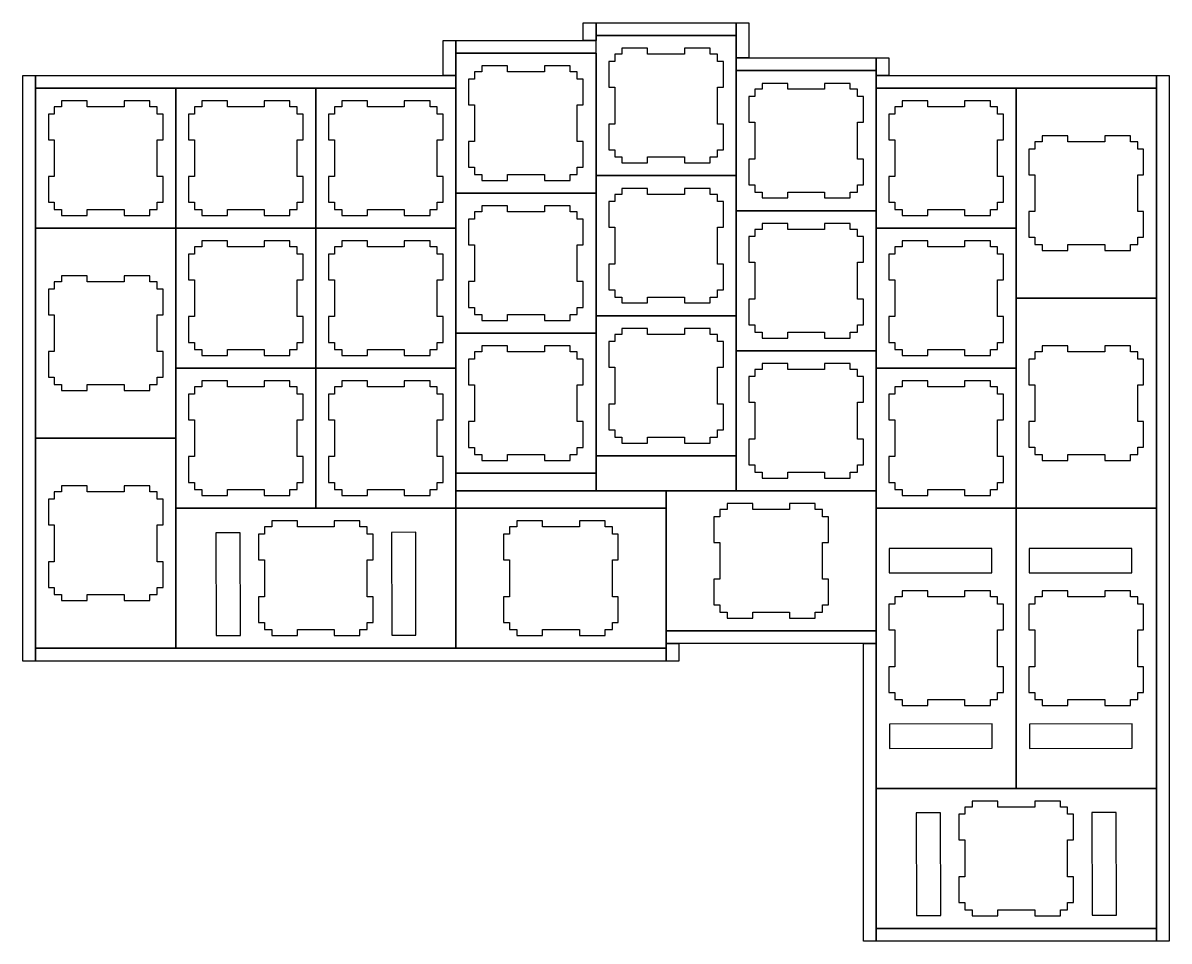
# Model space of a CAD drawing. Extents: x 129 to 474, y 101 to 226.
# Drawn here: x 129.1 to 285, y 100.9 to 225.8 of the extents above; entities that cross this region are included whole.
import ezdxf

# ---------------------------------------------------------------- set-up
doc = ezdxf.new("R2010")
doc.units = 0
doc.layers.add('Layer_1', color=7, linetype='CONTINUOUS')

msp = doc.modelspace()

# ---------------------------------------------------------------- linework, layer by layer
at = {"layer": 'Layer_1', "color": 7}
for points in [[(205.298923, 223.374314), (205.298923, 225.755562), (207.027686, 225.755562), (207.027686, 223.374314), (205.298923, 223.374314)], [(207.027673, 225.755555), (226.07767, 225.755555), (226.07767, 224.026793), (207.027673, 224.026793), (207.027673, 225.755555)], [(226.077673, 220.993064), (226.077673, 225.755567), (227.806435, 225.755567), (227.806435, 220.993064), (226.077673, 220.993064)], [(186.248923, 218.611814), (186.248923, 223.374314), (187.977686, 223.374314), (187.977686, 218.611814), (186.248923, 218.611814)], [(187.977673, 223.374314), (207.027658, 223.374314), (207.027658, 221.645551), (187.977673, 221.645551), (187.977673, 223.374314)], [(226.077687, 224.026792), (226.077687, 204.976792), (207.027687, 204.976792), (207.027687, 224.026792), (226.077687, 224.026792), (226.077687, 224.026792)], [(207.027687, 221.645544), (207.027687, 202.595544), (187.977687, 202.595544), (187.977687, 221.645544), (207.027687, 221.645544), (207.027687, 221.645544)], [(222.558714, 222.29818), (219.057409, 222.29818), (219.057409, 221.486792), (214.047965, 221.486792), (214.047965, 222.29818), (210.555465, 222.29818), (210.555465, 221.486792), (209.567687, 221.486792), (209.567687, 220.499014), (208.756298, 220.499014), (208.756298, 217.006514), (209.567687, 217.006514), (209.567687, 211.997069), (208.756298, 211.997069), (208.756298, 208.49575), (209.567687, 208.49575), (209.567687, 207.516792), (210.555465, 207.516792), (210.555465, 206.705403), (214.047965, 206.705403), (214.047965, 207.516792), (219.057409, 207.516792), (219.057409, 206.705403), (222.558714, 206.705403), (222.558714, 207.516792), (223.537687, 207.516792), (223.537687, 208.49575), (224.349076, 208.49575), (224.349076, 211.997069), (223.537687, 211.997069), (223.537687, 217.006514), (224.349076, 217.006514), (224.349076, 220.499014), (223.537687, 220.499014), (223.537687, 221.486792), (222.558714, 221.486792), (222.558714, 222.29818), (222.558714, 222.29818)], [(203.508714, 219.916933), (200.007409, 219.916933), (200.007409, 219.105544), (194.997965, 219.105544), (194.997965, 219.916933), (191.505465, 219.916933), (191.505465, 219.105544), (190.517687, 219.105544), (190.517687, 218.117767), (189.706298, 218.117767), (189.706298, 214.625267), (190.517687, 214.625267), (190.517687, 209.615822), (189.706298, 209.615822), (189.706298, 206.114503), (190.517687, 206.114503), (190.517687, 205.135544), (191.505465, 205.135544), (191.505465, 204.324155), (194.997965, 204.324155), (194.997965, 205.135544), (200.007409, 205.135544), (200.007409, 204.324155), (203.508714, 204.324155), (203.508714, 205.135544), (204.487687, 205.135544), (204.487687, 206.114503), (205.299076, 206.114503), (205.299076, 209.615822), (204.487687, 209.615822), (204.487687, 214.625267), (205.299076, 214.625267), (205.299076, 218.117767), (204.487687, 218.117767), (204.487687, 219.105544), (203.508714, 219.105544), (203.508714, 219.916933), (203.508714, 219.916933)], [(226.077673, 220.993064), (245.127683, 220.993064), (245.127683, 219.264301), (226.077673, 219.264301), (226.077673, 220.993064)], [(245.127673, 218.611814), (245.127673, 220.993064), (246.856435, 220.993064), (246.856435, 218.611814), (245.127673, 218.611814)], [(129.098889, 138.954275), (129.098889, 218.611808), (130.827652, 218.611808), (130.827652, 138.954275), (129.098889, 138.954275)], [(130.827639, 218.611814), (187.977656, 218.611814), (187.977656, 216.883051), (130.827639, 216.883051), (130.827639, 218.611814)], [(245.127687, 219.264294), (245.127687, 200.214294), (226.077687, 200.214294), (226.077687, 219.264294), (245.127687, 219.264294), (245.127687, 219.264294)], [(245.127673, 218.611814), (283.227656, 218.611814), (283.227656, 216.883051), (245.127673, 216.883051), (245.127673, 218.611814)], [(283.227667, 100.854275), (283.227667, 218.611808), (284.956429, 218.611808), (284.956429, 100.854275), (283.227667, 100.854275)], [(149.877687, 216.883044), (149.877687, 197.833044), (130.827687, 197.833044), (130.827687, 216.883044), (149.877687, 216.883044), (149.877687, 216.883044)], [(168.927687, 216.883044), (168.927687, 197.833044), (149.877687, 197.833044), (149.877687, 216.883044), (168.927687, 216.883044), (168.927687, 216.883044)], [(187.977687, 216.883044), (187.977687, 197.833044), (168.927687, 197.833044), (168.927687, 216.883044), (187.977687, 216.883044), (187.977687, 216.883044)], [(241.608714, 217.535683), (238.107409, 217.535683), (238.107409, 216.724294), (233.097965, 216.724294), (233.097965, 217.535683), (229.605465, 217.535683), (229.605465, 216.724294), (228.617687, 216.724294), (228.617687, 215.736517), (227.806298, 215.736517), (227.806298, 212.244017), (228.617687, 212.244017), (228.617687, 207.234572), (227.806298, 207.234572), (227.806298, 203.733253), (228.617687, 203.733253), (228.617687, 202.754294), (229.605465, 202.754294), (229.605465, 201.942905), (233.097965, 201.942905), (233.097965, 202.754294), (238.107409, 202.754294), (238.107409, 201.942905), (241.608714, 201.942905), (241.608714, 202.754294), (242.587687, 202.754294), (242.587687, 203.733253), (243.399076, 203.733253), (243.399076, 207.234572), (242.587687, 207.234572), (242.587687, 212.244017), (243.399076, 212.244017), (243.399076, 215.736517), (242.587687, 215.736517), (242.587687, 216.724294), (241.608714, 216.724294), (241.608714, 217.535683), (241.608714, 217.535683)], [(264.177687, 216.883047), (264.177687, 197.833047), (245.127687, 197.833047), (245.127687, 216.883047), (264.177687, 216.883047), (264.177687, 216.883047)], [(264.177687, 216.883047), (283.227695, 216.883047), (283.227695, 197.833047), (283.227695, 188.308047), (264.177687, 188.308047), (264.177687, 197.833047), (264.177687, 216.883047), (264.177687, 216.883047)], [(146.358714, 215.154433), (142.857409, 215.154433), (142.857409, 214.343044), (137.847965, 214.343044), (137.847965, 215.154433), (134.355465, 215.154433), (134.355465, 214.343044), (133.367687, 214.343044), (133.367687, 213.355267), (132.556298, 213.355267), (132.556298, 209.862767), (133.367687, 209.862767), (133.367687, 204.853322), (132.556298, 204.853322), (132.556298, 201.352003), (133.367687, 201.352003), (133.367687, 200.373044), (134.355465, 200.373044), (134.355465, 199.561655), (137.847965, 199.561655), (137.847965, 200.373044), (142.857409, 200.373044), (142.857409, 199.561655), (146.358714, 199.561655), (146.358714, 200.373044), (147.337687, 200.373044), (147.337687, 201.352003), (148.149076, 201.352003), (148.149076, 204.853322), (147.337687, 204.853322), (147.337687, 209.862767), (148.149076, 209.862767), (148.149076, 213.355267), (147.337687, 213.355267), (147.337687, 214.343044), (146.358714, 214.343044), (146.358714, 215.154433), (146.358714, 215.154433)], [(165.408714, 215.154433), (161.907409, 215.154433), (161.907409, 214.343044), (156.897965, 214.343044), (156.897965, 215.154433), (153.405465, 215.154433), (153.405465, 214.343044), (152.417687, 214.343044), (152.417687, 213.355267), (151.606298, 213.355267), (151.606298, 209.862767), (152.417687, 209.862767), (152.417687, 204.853322), (151.606298, 204.853322), (151.606298, 201.352003), (152.417687, 201.352003), (152.417687, 200.373044), (153.405465, 200.373044), (153.405465, 199.561655), (156.897965, 199.561655), (156.897965, 200.373044), (161.907409, 200.373044), (161.907409, 199.561655), (165.408714, 199.561655), (165.408714, 200.373044), (166.387687, 200.373044), (166.387687, 201.352003), (167.199076, 201.352003), (167.199076, 204.853322), (166.387687, 204.853322), (166.387687, 209.862767), (167.199076, 209.862767), (167.199076, 213.355267), (166.387687, 213.355267), (166.387687, 214.343044), (165.408714, 214.343044), (165.408714, 215.154433), (165.408714, 215.154433)], [(184.458714, 215.154433), (180.957409, 215.154433), (180.957409, 214.343044), (175.947965, 214.343044), (175.947965, 215.154433), (172.455465, 215.154433), (172.455465, 214.343044), (171.467687, 214.343044), (171.467687, 213.355267), (170.656298, 213.355267), (170.656298, 209.862767), (171.467687, 209.862767), (171.467687, 204.853322), (170.656298, 204.853322), (170.656298, 201.352003), (171.467687, 201.352003), (171.467687, 200.373044), (172.455465, 200.373044), (172.455465, 199.561655), (175.947965, 199.561655), (175.947965, 200.373044), (180.957409, 200.373044), (180.957409, 199.561655), (184.458714, 199.561655), (184.458714, 200.373044), (185.437687, 200.373044), (185.437687, 201.352003), (186.249076, 201.352003), (186.249076, 204.853322), (185.437687, 204.853322), (185.437687, 209.862767), (186.249076, 209.862767), (186.249076, 213.355267), (185.437687, 213.355267), (185.437687, 214.343044), (184.458714, 214.343044), (184.458714, 215.154433), (184.458714, 215.154433)], [(260.658714, 215.154436), (257.157409, 215.154436), (257.157409, 214.343047), (252.147965, 214.343047), (252.147965, 215.154436), (248.655465, 215.154436), (248.655465, 214.343047), (247.667687, 214.343047), (247.667687, 213.355269), (246.856298, 213.355269), (246.856298, 209.862769), (247.667687, 209.862769), (247.667687, 204.853325), (246.856298, 204.853325), (246.856298, 201.352006), (247.667687, 201.352006), (247.667687, 200.373047), (248.655465, 200.373047), (248.655465, 199.561658), (252.147965, 199.561658), (252.147965, 200.373047), (257.157409, 200.373047), (257.157409, 199.561658), (260.658714, 199.561658), (260.658714, 200.373047), (261.637687, 200.373047), (261.637687, 201.352006), (262.449076, 201.352006), (262.449076, 204.853325), (261.637687, 204.853325), (261.637687, 209.862769), (262.449076, 209.862769), (262.449076, 213.355269), (261.637687, 213.355269), (261.637687, 214.343047), (260.658714, 214.343047), (260.658714, 215.154436), (260.658714, 215.154436)], [(265.906298, 208.601589), (265.906298, 205.100269), (266.717687, 205.100269), (266.717687, 200.090825), (265.906298, 200.090825), (265.906298, 196.598325), (266.717687, 196.598325), (266.717687, 195.610547), (267.705465, 195.610547), (267.705465, 194.799158), (271.197965, 194.799158), (271.197965, 195.610547), (276.207409, 195.610547), (276.207409, 194.799158), (279.708714, 194.799158), (279.708714, 195.610547), (280.687687, 195.610547), (280.687687, 196.598325), (281.499076, 196.598325), (281.499076, 200.090825), (280.687687, 200.090825), (280.687687, 205.100269), (281.499076, 205.100269), (281.499076, 208.601589), (280.687687, 208.601589), (280.687687, 209.580547), (279.708714, 209.580547), (279.708714, 210.391936), (276.207409, 210.391936), (276.207409, 209.580547), (271.197965, 209.580547), (271.197965, 210.391936), (267.705465, 210.391936), (267.705465, 209.580547), (266.717687, 209.580547), (266.717687, 208.601589), (265.906298, 208.601589), (265.906298, 208.601589)], [(226.077687, 204.976792), (226.077687, 185.926792), (207.027687, 185.926792), (207.027687, 204.976792), (226.077687, 204.976792), (226.077687, 204.976792)], [(222.558714, 203.24818), (219.057409, 203.24818), (219.057409, 202.436792), (214.047965, 202.436792), (214.047965, 203.24818), (210.555465, 203.24818), (210.555465, 202.436792), (209.567687, 202.436792), (209.567687, 201.449014), (208.756298, 201.449014), (208.756298, 197.956514), (209.567687, 197.956514), (209.567687, 192.947069), (208.756298, 192.947069), (208.756298, 189.44575), (209.567687, 189.44575), (209.567687, 188.466792), (210.555465, 188.466792), (210.555465, 187.655403), (214.047965, 187.655403), (214.047965, 188.466792), (219.057409, 188.466792), (219.057409, 187.655403), (222.558714, 187.655403), (222.558714, 188.466792), (223.537687, 188.466792), (223.537687, 189.44575), (224.349076, 189.44575), (224.349076, 192.947069), (223.537687, 192.947069), (223.537687, 197.956514), (224.349076, 197.956514), (224.349076, 201.449014), (223.537687, 201.449014), (223.537687, 202.436792), (222.558714, 202.436792), (222.558714, 203.24818), (222.558714, 203.24818)], [(207.027687, 202.595544), (207.027687, 183.545544), (187.977687, 183.545544), (187.977687, 202.595544), (207.027687, 202.595544), (207.027687, 202.595544)], [(203.508714, 200.866933), (200.007409, 200.866933), (200.007409, 200.055544), (194.997965, 200.055544), (194.997965, 200.866933), (191.505465, 200.866933), (191.505465, 200.055544), (190.517687, 200.055544), (190.517687, 199.067767), (189.706298, 199.067767), (189.706298, 195.575267), (190.517687, 195.575267), (190.517687, 190.565822), (189.706298, 190.565822), (189.706298, 187.064503), (190.517687, 187.064503), (190.517687, 186.085544), (191.505465, 186.085544), (191.505465, 185.274155), (194.997965, 185.274155), (194.997965, 186.085544), (200.007409, 186.085544), (200.007409, 185.274155), (203.508714, 185.274155), (203.508714, 186.085544), (204.487687, 186.085544), (204.487687, 187.064503), (205.299076, 187.064503), (205.299076, 190.565822), (204.487687, 190.565822), (204.487687, 195.575267), (205.299076, 195.575267), (205.299076, 199.067767), (204.487687, 199.067767), (204.487687, 200.055544), (203.508714, 200.055544), (203.508714, 200.866933), (203.508714, 200.866933)], [(245.127687, 200.214294), (245.127687, 181.164294), (226.077687, 181.164294), (226.077687, 200.214294), (245.127687, 200.214294), (245.127687, 200.214294)], [(241.608714, 198.485683), (238.107409, 198.485683), (238.107409, 197.674294), (233.097965, 197.674294), (233.097965, 198.485683), (229.605465, 198.485683), (229.605465, 197.674294), (228.617687, 197.674294), (228.617687, 196.686517), (227.806298, 196.686517), (227.806298, 193.194017), (228.617687, 193.194017), (228.617687, 188.184572), (227.806298, 188.184572), (227.806298, 184.683253), (228.617687, 184.683253), (228.617687, 183.704294), (229.605465, 183.704294), (229.605465, 182.892905), (233.097965, 182.892905), (233.097965, 183.704294), (238.107409, 183.704294), (238.107409, 182.892905), (241.608714, 182.892905), (241.608714, 183.704294), (242.587687, 183.704294), (242.587687, 184.683253), (243.399076, 184.683253), (243.399076, 188.184572), (242.587687, 188.184572), (242.587687, 193.194017), (243.399076, 193.194017), (243.399076, 196.686517), (242.587687, 196.686517), (242.587687, 197.674294), (241.608714, 197.674294), (241.608714, 198.485683), (241.608714, 198.485683)], [(130.827687, 197.833044), (149.877687, 197.833044), (149.877687, 178.783044), (149.877687, 169.258044), (130.827687, 169.258044), (130.827687, 178.783044), (130.827687, 197.833044), (130.827687, 197.833044)], [(168.927687, 197.833044), (168.927687, 178.783044), (149.877687, 178.783044), (149.877687, 197.833044), (168.927687, 197.833044), (168.927687, 197.833044)], [(187.977687, 197.833044), (187.977687, 178.783044), (168.927687, 178.783044), (168.927687, 197.833044), (187.977687, 197.833044), (187.977687, 197.833044)], [(264.177687, 197.833047), (264.177687, 178.783047), (245.127687, 178.783047), (245.127687, 197.833047), (264.177687, 197.833047), (264.177687, 197.833047)], [(165.408714, 196.104433), (161.907409, 196.104433), (161.907409, 195.293044), (156.897965, 195.293044), (156.897965, 196.104433), (153.405465, 196.104433), (153.405465, 195.293044), (152.417687, 195.293044), (152.417687, 194.305267), (151.606298, 194.305267), (151.606298, 190.812767), (152.417687, 190.812767), (152.417687, 185.803322), (151.606298, 185.803322), (151.606298, 182.302003), (152.417687, 182.302003), (152.417687, 181.323044), (153.405465, 181.323044), (153.405465, 180.511655), (156.897965, 180.511655), (156.897965, 181.323044), (161.907409, 181.323044), (161.907409, 180.511655), (165.408714, 180.511655), (165.408714, 181.323044), (166.387687, 181.323044), (166.387687, 182.302003), (167.199076, 182.302003), (167.199076, 185.803322), (166.387687, 185.803322), (166.387687, 190.812767), (167.199076, 190.812767), (167.199076, 194.305267), (166.387687, 194.305267), (166.387687, 195.293044), (165.408714, 195.293044), (165.408714, 196.104433), (165.408714, 196.104433)], [(184.458714, 196.104433), (180.957409, 196.104433), (180.957409, 195.293044), (175.947965, 195.293044), (175.947965, 196.104433), (172.455465, 196.104433), (172.455465, 195.293044), (171.467687, 195.293044), (171.467687, 194.305267), (170.656298, 194.305267), (170.656298, 190.812767), (171.467687, 190.812767), (171.467687, 185.803322), (170.656298, 185.803322), (170.656298, 182.302003), (171.467687, 182.302003), (171.467687, 181.323044), (172.455465, 181.323044), (172.455465, 180.511655), (175.947965, 180.511655), (175.947965, 181.323044), (180.957409, 181.323044), (180.957409, 180.511655), (184.458714, 180.511655), (184.458714, 181.323044), (185.437687, 181.323044), (185.437687, 182.302003), (186.249076, 182.302003), (186.249076, 185.803322), (185.437687, 185.803322), (185.437687, 190.812767), (186.249076, 190.812767), (186.249076, 194.305267), (185.437687, 194.305267), (185.437687, 195.293044), (184.458714, 195.293044), (184.458714, 196.104433), (184.458714, 196.104433)], [(260.658714, 196.104436), (257.157409, 196.104436), (257.157409, 195.293047), (252.147965, 195.293047), (252.147965, 196.104436), (248.655465, 196.104436), (248.655465, 195.293047), (247.667687, 195.293047), (247.667687, 194.305269), (246.856298, 194.305269), (246.856298, 190.812769), (247.667687, 190.812769), (247.667687, 185.803325), (246.856298, 185.803325), (246.856298, 182.302006), (247.667687, 182.302006), (247.667687, 181.323047), (248.655465, 181.323047), (248.655465, 180.511658), (252.147965, 180.511658), (252.147965, 181.323047), (257.157409, 181.323047), (257.157409, 180.511658), (260.658714, 180.511658), (260.658714, 181.323047), (261.637687, 181.323047), (261.637687, 182.302006), (262.449076, 182.302006), (262.449076, 185.803325), (261.637687, 185.803325), (261.637687, 190.812769), (262.449076, 190.812769), (262.449076, 194.305269), (261.637687, 194.305269), (261.637687, 195.293047), (260.658714, 195.293047), (260.658714, 196.104436), (260.658714, 196.104436)], [(132.556298, 189.551586), (132.556298, 186.050267), (133.367687, 186.050267), (133.367687, 181.040822), (132.556298, 181.040822), (132.556298, 177.548322), (133.367687, 177.548322), (133.367687, 176.560544), (134.355465, 176.560544), (134.355465, 175.749155), (137.847965, 175.749155), (137.847965, 176.560544), (142.857409, 176.560544), (142.857409, 175.749155), (146.358714, 175.749155), (146.358714, 176.560544), (147.337687, 176.560544), (147.337687, 177.548322), (148.149076, 177.548322), (148.149076, 181.040822), (147.337687, 181.040822), (147.337687, 186.050267), (148.149076, 186.050267), (148.149076, 189.551586), (147.337687, 189.551586), (147.337687, 190.530544), (146.358714, 190.530544), (146.358714, 191.341933), (142.857409, 191.341933), (142.857409, 190.530544), (137.847965, 190.530544), (137.847965, 191.341933), (134.355465, 191.341933), (134.355465, 190.530544), (133.367687, 190.530544), (133.367687, 189.551586), (132.556298, 189.551586), (132.556298, 189.551586)], [(264.177687, 188.308047), (283.227695, 188.308047), (283.227695, 169.258047), (283.227695, 159.733047), (264.177687, 159.733047), (264.177687, 169.258047), (264.177687, 188.308047), (264.177687, 188.308047)], [(226.077687, 185.926792), (226.077687, 166.876792), (207.027687, 166.876792), (207.027687, 185.926792), (226.077687, 185.926792), (226.077687, 185.926792)], [(222.558714, 184.19818), (219.057409, 184.19818), (219.057409, 183.386792), (214.047965, 183.386792), (214.047965, 184.19818), (210.555465, 184.19818), (210.555465, 183.386792), (209.567687, 183.386792), (209.567687, 182.399014), (208.756298, 182.399014), (208.756298, 178.906514), (209.567687, 178.906514), (209.567687, 173.897069), (208.756298, 173.897069), (208.756298, 170.39575), (209.567687, 170.39575), (209.567687, 169.416792), (210.555465, 169.416792), (210.555465, 168.605403), (214.047965, 168.605403), (214.047965, 169.416792), (219.057409, 169.416792), (219.057409, 168.605403), (222.558714, 168.605403), (222.558714, 169.416792), (223.537687, 169.416792), (223.537687, 170.39575), (224.349076, 170.39575), (224.349076, 173.897069), (223.537687, 173.897069), (223.537687, 178.906514), (224.349076, 178.906514), (224.349076, 182.399014), (223.537687, 182.399014), (223.537687, 183.386792), (222.558714, 183.386792), (222.558714, 184.19818), (222.558714, 184.19818)], [(207.027687, 183.545544), (207.027687, 164.495544), (187.977687, 164.495544), (187.977687, 183.545544), (207.027687, 183.545544), (207.027687, 183.545544)], [(203.508714, 181.816933), (200.007409, 181.816933), (200.007409, 181.005544), (194.997965, 181.005544), (194.997965, 181.816933), (191.505465, 181.816933), (191.505465, 181.005544), (190.517687, 181.005544), (190.517687, 180.017767), (189.706298, 180.017767), (189.706298, 176.525267), (190.517687, 176.525267), (190.517687, 171.515822), (189.706298, 171.515822), (189.706298, 168.014503), (190.517687, 168.014503), (190.517687, 167.035544), (191.505465, 167.035544), (191.505465, 166.224155), (194.997965, 166.224155), (194.997965, 167.035544), (200.007409, 167.035544), (200.007409, 166.224155), (203.508714, 166.224155), (203.508714, 167.035544), (204.487687, 167.035544), (204.487687, 168.014503), (205.299076, 168.014503), (205.299076, 171.515822), (204.487687, 171.515822), (204.487687, 176.525267), (205.299076, 176.525267), (205.299076, 180.017767), (204.487687, 180.017767), (204.487687, 181.005544), (203.508714, 181.005544), (203.508714, 181.816933), (203.508714, 181.816933)], [(245.127687, 181.164294), (245.127687, 162.114294), (226.077687, 162.114294), (226.077687, 181.164294), (245.127687, 181.164294), (245.127687, 181.164294)], [(265.906298, 180.026589), (265.906298, 176.525269), (266.717687, 176.525269), (266.717687, 171.515825), (265.906298, 171.515825), (265.906298, 168.023325), (266.717687, 168.023325), (266.717687, 167.035547), (267.705465, 167.035547), (267.705465, 166.224158), (271.197965, 166.224158), (271.197965, 167.035547), (276.207409, 167.035547), (276.207409, 166.224158), (279.708714, 166.224158), (279.708714, 167.035547), (280.687687, 167.035547), (280.687687, 168.023325), (281.499076, 168.023325), (281.499076, 171.515825), (280.687687, 171.515825), (280.687687, 176.525269), (281.499076, 176.525269), (281.499076, 180.026589), (280.687687, 180.026589), (280.687687, 181.005547), (279.708714, 181.005547), (279.708714, 181.816936), (276.207409, 181.816936), (276.207409, 181.005547), (271.197965, 181.005547), (271.197965, 181.816936), (267.705465, 181.816936), (267.705465, 181.005547), (266.717687, 181.005547), (266.717687, 180.026589), (265.906298, 180.026589), (265.906298, 180.026589)], [(241.608714, 179.435683), (238.107409, 179.435683), (238.107409, 178.624294), (233.097965, 178.624294), (233.097965, 179.435683), (229.605465, 179.435683), (229.605465, 178.624294), (228.617687, 178.624294), (228.617687, 177.636517), (227.806298, 177.636517), (227.806298, 174.144017), (228.617687, 174.144017), (228.617687, 169.134572), (227.806298, 169.134572), (227.806298, 165.633253), (228.617687, 165.633253), (228.617687, 164.654294), (229.605465, 164.654294), (229.605465, 163.842905), (233.097965, 163.842905), (233.097965, 164.654294), (238.107409, 164.654294), (238.107409, 163.842905), (241.608714, 163.842905), (241.608714, 164.654294), (242.587687, 164.654294), (242.587687, 165.633253), (243.399076, 165.633253), (243.399076, 169.134572), (242.587687, 169.134572), (242.587687, 174.144017), (243.399076, 174.144017), (243.399076, 177.636517), (242.587687, 177.636517), (242.587687, 178.624294), (241.608714, 178.624294), (241.608714, 179.435683), (241.608714, 179.435683)], [(168.927687, 178.783044), (168.927687, 159.733044), (149.877687, 159.733044), (149.877687, 178.783044), (168.927687, 178.783044), (168.927687, 178.783044)], [(187.977687, 178.783044), (187.977687, 159.733044), (168.927687, 159.733044), (168.927687, 178.783044), (187.977687, 178.783044), (187.977687, 178.783044)], [(264.177687, 178.783047), (264.177687, 159.733047), (245.127687, 159.733047), (245.127687, 178.783047), (264.177687, 178.783047), (264.177687, 178.783047)], [(165.408714, 177.054433), (161.907409, 177.054433), (161.907409, 176.243044), (156.897965, 176.243044), (156.897965, 177.054433), (153.405465, 177.054433), (153.405465, 176.243044), (152.417687, 176.243044), (152.417687, 175.255267), (151.606298, 175.255267), (151.606298, 171.762767), (152.417687, 171.762767), (152.417687, 166.753322), (151.606298, 166.753322), (151.606298, 163.252003), (152.417687, 163.252003), (152.417687, 162.273044), (153.405465, 162.273044), (153.405465, 161.461655), (156.897965, 161.461655), (156.897965, 162.273044), (161.907409, 162.273044), (161.907409, 161.461655), (165.408714, 161.461655), (165.408714, 162.273044), (166.387687, 162.273044), (166.387687, 163.252003), (167.199076, 163.252003), (167.199076, 166.753322), (166.387687, 166.753322), (166.387687, 171.762767), (167.199076, 171.762767), (167.199076, 175.255267), (166.387687, 175.255267), (166.387687, 176.243044), (165.408714, 176.243044), (165.408714, 177.054433), (165.408714, 177.054433)], [(184.458714, 177.054433), (180.957409, 177.054433), (180.957409, 176.243044), (175.947965, 176.243044), (175.947965, 177.054433), (172.455465, 177.054433), (172.455465, 176.243044), (171.467687, 176.243044), (171.467687, 175.255267), (170.656298, 175.255267), (170.656298, 171.762767), (171.467687, 171.762767), (171.467687, 166.753322), (170.656298, 166.753322), (170.656298, 163.252003), (171.467687, 163.252003), (171.467687, 162.273044), (172.455465, 162.273044), (172.455465, 161.461655), (175.947965, 161.461655), (175.947965, 162.273044), (180.957409, 162.273044), (180.957409, 161.461655), (184.458714, 161.461655), (184.458714, 162.273044), (185.437687, 162.273044), (185.437687, 163.252003), (186.249076, 163.252003), (186.249076, 166.753322), (185.437687, 166.753322), (185.437687, 171.762767), (186.249076, 171.762767), (186.249076, 175.255267), (185.437687, 175.255267), (185.437687, 176.243044), (184.458714, 176.243044), (184.458714, 177.054433), (184.458714, 177.054433)], [(260.658714, 177.054436), (257.157409, 177.054436), (257.157409, 176.243047), (252.147965, 176.243047), (252.147965, 177.054436), (248.655465, 177.054436), (248.655465, 176.243047), (247.667687, 176.243047), (247.667687, 175.255269), (246.856298, 175.255269), (246.856298, 171.762769), (247.667687, 171.762769), (247.667687, 166.753325), (246.856298, 166.753325), (246.856298, 163.252006), (247.667687, 163.252006), (247.667687, 162.273047), (248.655465, 162.273047), (248.655465, 161.461658), (252.147965, 161.461658), (252.147965, 162.273047), (257.157409, 162.273047), (257.157409, 161.461658), (260.658714, 161.461658), (260.658714, 162.273047), (261.637687, 162.273047), (261.637687, 163.252006), (262.449076, 163.252006), (262.449076, 166.753325), (261.637687, 166.753325), (261.637687, 171.762769), (262.449076, 171.762769), (262.449076, 175.255269), (261.637687, 175.255269), (261.637687, 176.243047), (260.658714, 176.243047), (260.658714, 177.054436), (260.658714, 177.054436)], [(130.827687, 169.258044), (149.877687, 169.258044), (149.877687, 150.208044), (149.877687, 140.683044), (130.827687, 140.683044), (130.827687, 150.208044), (130.827687, 169.258044), (130.827687, 169.258044)], [(226.077687, 166.876792), (226.077687, 162.114294), (207.027687, 162.114294), (207.027687, 166.876792), (226.077687, 166.876792), (226.077687, 166.876792)], [(207.027687, 164.495544), (207.027687, 162.114297), (187.977687, 162.114297), (187.977687, 164.495544), (207.027687, 164.495544), (207.027687, 164.495544)], [(132.556298, 160.976586), (132.556298, 157.475267), (133.367687, 157.475267), (133.367687, 152.465822), (132.556298, 152.465822), (132.556298, 148.973322), (133.367687, 148.973322), (133.367687, 147.985544), (134.355465, 147.985544), (134.355465, 147.174155), (137.847965, 147.174155), (137.847965, 147.985544), (142.857409, 147.985544), (142.857409, 147.174155), (146.358714, 147.174155), (146.358714, 147.985544), (147.337687, 147.985544), (147.337687, 148.973322), (148.149076, 148.973322), (148.149076, 152.465822), (147.337687, 152.465822), (147.337687, 157.475267), (148.149076, 157.475267), (148.149076, 160.976586), (147.337687, 160.976586), (147.337687, 161.955544), (146.358714, 161.955544), (146.358714, 162.766933), (142.857409, 162.766933), (142.857409, 161.955544), (137.847965, 161.955544), (137.847965, 162.766933), (134.355465, 162.766933), (134.355465, 161.955544), (133.367687, 161.955544), (133.367687, 160.976586), (132.556298, 160.976586), (132.556298, 160.976586)], [(216.552687, 162.114294), (216.552687, 159.733047), (187.977687, 159.733047), (187.977687, 162.114294), (216.552687, 162.114294), (216.552687, 162.114294)], [(245.127687, 162.114294), (245.127687, 143.064294), (226.077687, 143.064294), (216.552687, 143.064294), (216.552687, 162.114294), (226.077687, 162.114294), (245.127687, 162.114294), (245.127687, 162.114294)], [(149.877687, 159.733044), (168.927687, 159.733044), (187.977687, 159.733044), (187.977687, 158.039711), (187.977687, 142.376378), (187.977687, 140.683044), (168.927687, 140.683044), (149.877687, 140.683044), (149.877687, 159.733044), (149.877687, 159.733044)], [(216.552687, 159.733047), (216.552687, 140.683047), (197.502687, 140.683047), (187.977687, 140.683047), (187.977687, 159.733047), (197.502687, 159.733047), (216.552687, 159.733047), (216.552687, 159.733047)], [(236.846214, 160.385683), (233.344909, 160.385683), (233.344909, 159.574294), (228.335465, 159.574294), (228.335465, 160.385683), (224.842965, 160.385683), (224.842965, 159.574294), (223.855187, 159.574294), (223.855187, 158.586517), (223.043798, 158.586517), (223.043798, 155.094017), (223.855187, 155.094017), (223.855187, 150.084572), (223.043798, 150.084572), (223.043798, 146.583253), (223.855187, 146.583253), (223.855187, 145.604294), (224.842965, 145.604294), (224.842965, 144.792905), (228.335465, 144.792905), (228.335465, 145.604294), (233.344909, 145.604294), (233.344909, 144.792905), (236.846214, 144.792905), (236.846214, 145.604294), (237.825187, 145.604294), (237.825187, 146.583253), (238.636576, 146.583253), (238.636576, 150.084572), (237.825187, 150.084572), (237.825187, 155.094017), (238.636576, 155.094017), (238.636576, 158.586517), (237.825187, 158.586517), (237.825187, 159.574294), (236.846214, 159.574294), (236.846214, 160.385683), (236.846214, 160.385683)], [(264.177687, 159.733047), (264.177687, 140.683047), (264.177687, 121.633044), (262.484354, 121.633044), (246.82102, 121.633044), (245.127687, 121.633044), (245.127687, 140.683047), (245.127687, 159.733047), (264.177687, 159.733047), (264.177687, 159.733047)], [(283.227695, 159.733047), (283.227695, 140.683047), (283.227695, 121.633047), (281.534354, 121.633047), (265.87102, 121.633047), (264.177687, 121.633047), (264.177687, 140.683047), (264.177687, 159.733047), (283.227695, 159.733047), (283.227695, 159.733047)], [(161.131298, 156.214086), (161.131298, 152.712767), (161.942687, 152.712767), (161.942687, 147.703322), (161.131298, 147.703322), (161.131298, 144.210822), (161.942687, 144.210822), (161.942687, 143.223044), (162.930465, 143.223044), (162.930465, 142.411655), (166.422965, 142.411655), (166.422965, 143.223044), (171.432409, 143.223044), (171.432409, 142.411655), (174.933714, 142.411655), (174.933714, 143.223044), (175.912687, 143.223044), (175.912687, 144.210822), (176.724076, 144.210822), (176.724076, 147.703322), (175.912687, 147.703322), (175.912687, 152.712767), (176.724076, 152.712767), (176.724076, 156.214086), (175.912687, 156.214086), (175.912687, 157.193044), (174.933714, 157.193044), (174.933714, 158.004433), (171.432409, 158.004433), (171.432409, 157.193044), (166.422965, 157.193044), (166.422965, 158.004433), (162.930465, 158.004433), (162.930465, 157.193044), (161.942687, 157.193044), (161.942687, 156.214086), (161.131298, 156.214086), (161.131298, 156.214086)], [(208.271214, 158.004436), (204.769909, 158.004436), (204.769909, 157.193047), (199.760465, 157.193047), (199.760465, 158.004436), (196.267965, 158.004436), (196.267965, 157.193047), (195.280187, 157.193047), (195.280187, 156.205269), (194.468798, 156.205269), (194.468798, 152.712769), (195.280187, 152.712769), (195.280187, 147.703325), (194.468798, 147.703325), (194.468798, 144.202006), (195.280187, 144.202006), (195.280187, 143.223047), (196.267965, 143.223047), (196.267965, 142.411658), (199.760465, 142.411658), (199.760465, 143.223047), (204.769909, 143.223047), (204.769909, 142.411658), (208.271214, 142.411658), (208.271214, 143.223047), (209.250187, 143.223047), (209.250187, 144.202006), (210.061576, 144.202006), (210.061576, 147.703325), (209.250187, 147.703325), (209.250187, 152.712769), (210.061576, 152.712769), (210.061576, 156.205269), (209.250187, 156.205269), (209.250187, 157.193047), (208.271214, 157.193047), (208.271214, 158.004436), (208.271214, 158.004436)], [(155.336909, 156.399294), (155.372187, 142.429294), (158.670659, 142.4381), (158.64413, 156.4081), (155.336824, 156.399294), (155.336909, 156.399294)], [(179.219964, 156.452211), (179.246493, 142.482211), (182.544966, 142.491016), (182.518437, 156.461016), (179.219964, 156.452211), (179.219964, 156.452211)], [(260.843937, 154.273811), (246.873937, 154.238533), (246.882686, 150.940061), (260.852686, 150.966505), (260.843937, 154.273797), (260.843937, 154.273811)], [(279.893937, 154.273811), (265.923937, 154.238533), (265.932686, 150.940061), (279.902686, 150.966505), (279.893937, 154.273797), (279.893937, 154.273811)], [(260.658743, 148.479436), (257.157409, 148.479436), (257.157409, 147.668047), (252.147965, 147.668047), (252.147965, 148.479436), (248.655465, 148.479436), (248.655465, 147.668047), (247.667687, 147.668047), (247.667687, 146.680269), (246.856298, 146.680269), (246.856298, 143.187769), (247.667687, 143.187769), (247.667687, 138.178325), (246.856298, 138.178325), (246.856298, 134.677006), (247.667687, 134.677006), (247.667687, 133.698047), (248.655465, 133.698047), (248.655465, 132.886658), (252.147965, 132.886658), (252.147965, 133.698047), (257.157409, 133.698047), (257.157409, 132.886658), (260.658743, 132.886658), (260.658743, 133.698047), (261.637687, 133.698047), (261.637687, 134.677006), (262.449076, 134.677006), (262.449076, 138.178325), (261.637687, 138.178325), (261.637687, 143.187769), (262.449076, 143.187769), (262.449076, 146.680269), (261.637687, 146.680269), (261.637687, 147.668047), (260.658743, 147.668047), (260.658743, 148.479436), (260.658743, 148.479436)], [(279.708743, 148.479436), (276.207409, 148.479436), (276.207409, 147.668047), (271.197965, 147.668047), (271.197965, 148.479436), (267.705465, 148.479436), (267.705465, 147.668047), (266.717687, 147.668047), (266.717687, 146.680269), (265.906298, 146.680269), (265.906298, 143.187769), (266.717687, 143.187769), (266.717687, 138.178325), (265.906298, 138.178325), (265.906298, 134.677006), (266.717687, 134.677006), (266.717687, 133.698047), (267.705465, 133.698047), (267.705465, 132.886658), (271.197965, 132.886658), (271.197965, 133.698047), (276.207409, 133.698047), (276.207409, 132.886658), (279.708743, 132.886658), (279.708743, 133.698047), (280.687687, 133.698047), (280.687687, 134.677006), (281.499076, 134.677006), (281.499076, 138.178325), (280.687687, 138.178325), (280.687687, 143.187769), (281.499076, 143.187769), (281.499076, 146.680269), (280.687687, 146.680269), (280.687687, 147.668047), (279.708743, 147.668047), (279.708743, 148.479436), (279.708743, 148.479436)], [(216.552673, 143.064289), (245.127633, 143.064289), (245.127633, 141.335526), (216.552673, 141.335526), (216.552673, 143.064289)], [(130.827622, 140.683039), (216.552639, 140.683039), (216.552639, 138.954276), (130.827622, 138.954276), (130.827622, 140.683039)], [(216.552639, 138.954275), (216.552639, 141.335524), (218.281401, 141.335524), (218.281401, 138.954275), (216.552639, 138.954275)], [(243.398889, 100.854275), (243.398889, 141.335531), (245.127652, 141.335531), (245.127652, 100.854275), (243.398889, 100.854275)], [(260.896854, 130.390753), (246.926854, 130.364308), (246.935602, 127.065836), (260.905602, 127.09228), (260.896854, 130.390753), (260.896854, 130.390753)], [(279.946854, 130.390756), (265.976854, 130.364311), (265.985602, 127.065839), (279.955602, 127.092283), (279.946854, 130.390756), (279.946854, 130.390756)], [(245.127687, 121.633047), (264.177687, 121.633047), (283.227695, 121.633047), (283.227695, 119.939714), (283.227695, 104.276381), (283.227695, 102.583047), (264.177687, 102.583047), (245.127687, 102.583047), (245.127687, 121.633047), (245.127687, 121.633047)], [(256.381298, 118.114089), (256.381298, 114.612769), (257.192687, 114.612769), (257.192687, 109.603325), (256.381298, 109.603325), (256.381298, 106.110825), (257.192687, 106.110825), (257.192687, 105.123047), (258.180465, 105.123047), (258.180465, 104.311658), (261.672965, 104.311658), (261.672965, 105.123047), (266.682409, 105.123047), (266.682409, 104.311658), (270.183714, 104.311658), (270.183714, 105.123047), (271.162687, 105.123047), (271.162687, 106.110825), (271.974076, 106.110825), (271.974076, 109.603325), (271.162687, 109.603325), (271.162687, 114.612769), (271.974076, 114.612769), (271.974076, 118.114089), (271.162687, 118.114089), (271.162687, 119.093047), (270.183714, 119.093047), (270.183714, 119.904436), (266.682409, 119.904436), (266.682409, 119.093047), (261.672965, 119.093047), (261.672965, 119.904436), (258.180465, 119.904436), (258.180465, 119.093047), (257.192687, 119.093047), (257.192687, 118.114089), (256.381298, 118.114089), (256.381298, 118.114089)], [(250.586909, 118.299297), (250.622187, 104.329297), (253.920659, 104.338103), (253.89413, 118.308103), (250.586824, 118.299297), (250.586909, 118.299297)], [(274.469993, 118.352214), (274.496522, 104.382214), (277.794994, 104.391019), (277.768465, 118.361019), (274.469993, 118.352214), (274.469993, 118.352214)], [(245.127673, 102.583039), (283.227673, 102.583039), (283.227673, 100.854276), (245.127673, 100.854276), (245.127673, 102.583039)]]:
    msp.add_lwpolyline(points, dxfattribs=at)

doc.saveas('drawing.dxf')
